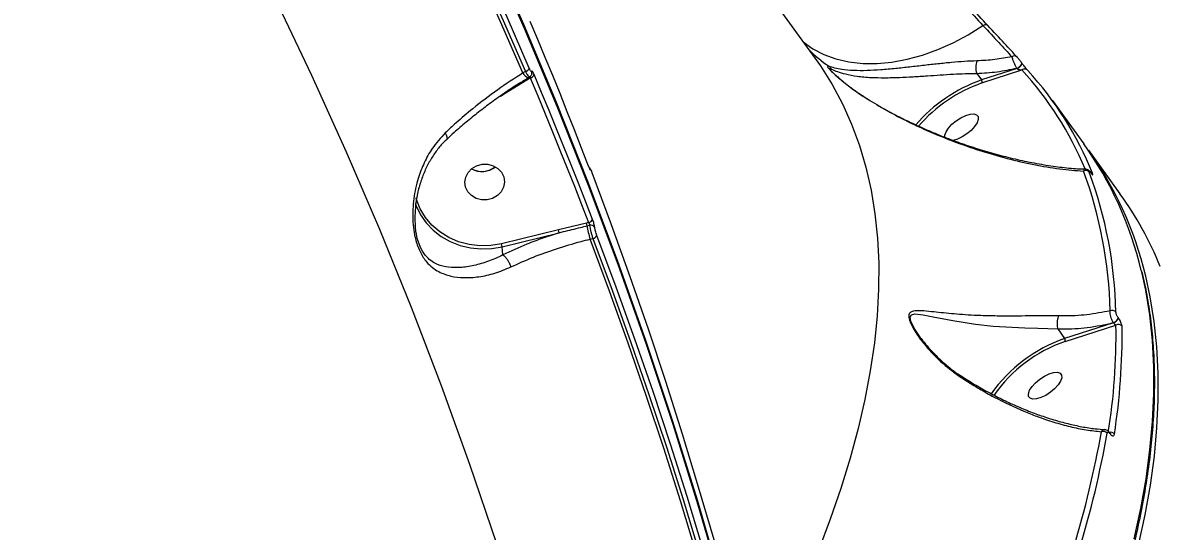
# Model space of a CAD drawing. Header units: millimetres. Extents: x -6028 to 5958, y -6064 to 4137.
# Drawn here: x 1688.6 to 1947, y -379.3 to -263.7 of the extents above; entities that cross this region are included whole.
import ezdxf

# ---------------------------------------------------------------- set-up
doc = ezdxf.new("R2010")
doc.units = ezdxf.units.MM
for name, color, linetype in [('DIKOM_ОБЪЕКТ', 7, 'Continuous'), ('DIKOM_РАЗМЕР_ЗОНА', 7, 'Continuous'), ('DIKOM_РАЗМЕР_ОБЪЕКТА', 7, 'Continuous')]:
    doc.layers.add(name, color=color, linetype=linetype)
doc.styles.add('style1', font='arial.ttf', dxfattribs={"width": 0.8})
doc.dimstyles.new('1-50', dxfattribs={"dimtxt": 300, "dimasz": 200, "dimexe": 100, "dimexo": 0, "dimgap": 100, "dimtad": 1, "dimtxsty": 'style1', "dimcen": 200, "dimclrd": 7, "dimclre": 7, "dimclrt": 7, "dimadec": 1, "dimazin": 2, "dimtfac": 1, "dimtmove": 0, "dimatfit": 2, "dimfxl": 0, "dimlwd": 25, "dimlwe": 18, "dimarcsym": 0})

# ---------------------------------------------------------------- blocks, each defined once
blk = doc.blocks.new('*D9')
at = {"layer": 'Defpoints', "color": 0, "transparency": 16777216}
for p in [(-6027.56, 1459.58), (4556.58, 1382.7), (4556.58, -5964.37)]:
    blk.add_point(p, dxfattribs=at)
at = {"layer": 'DIKOM_РАЗМЕР_ЗОНА', "color": 7, "lineweight": 18, "transparency": 16777216}
for p, q in [((-6027.56, 1459.58), (-6027.56, -6064.37)), ((4556.58, 1382.7), (4556.58, -6064.37))]:
    blk.add_line(p, q, dxfattribs=at)
at = {"layer": 'DIKOM_РАЗМЕР_ЗОНА', "color": 7, "lineweight": 25, "transparency": 16777216}
blk.add_line((-5827.56, -5964.37), (4356.58, -5964.37), dxfattribs=at)
at = {"layer": 'DIKOM_РАЗМЕР_ЗОНА', "color": 7, "transparency": 16777216}
for points in [[(-5827.56, -5931.03), (-5827.56, -5997.7), (-6027.56, -5964.37)], [(4356.58, -5931.03), (4356.58, -5997.7), (4556.58, -5964.37)]]:
    blk.add_solid(points, dxfattribs=at)
at = {"layer": 'DIKOM_РАЗМЕР_ЗОНА', "color": 7, "transparency": 16777216, "insert": (157.08, -5711.2), "char_height": 300, "attachment_point": 5, "style": 'style1'}
blk.add_mtext('10600', dxfattribs=at)
blk = doc.blocks.new('*D10')
at = {"layer": 'Defpoints', "color": 0, "transparency": 16777216}
for p in [(1555.59, 4137.49), (5858.35, 4137.49), (1555.59, -4898.38)]:
    blk.add_point(p, dxfattribs=at)
at = {"layer": 'DIKOM_РАЗМЕР_ЗОНА', "color": 7, "lineweight": 18, "transparency": 16777216}
for p, q in [((1555.59, 4137.49), (5958.35, 4137.49)), ((1555.59, -4898.38), (5958.35, -4898.38))]:
    blk.add_line(p, q, dxfattribs=at)
at = {"layer": 'DIKOM_РАЗМЕР_ЗОНА', "color": 7, "lineweight": 25, "transparency": 16777216}
blk.add_line((5858.35, -4698.38), (5858.35, 3937.49), dxfattribs=at)
at = {"layer": 'DIKOM_РАЗМЕР_ЗОНА', "color": 7, "transparency": 16777216}
for points in [[(5825.01, 3937.49), (5891.68, 3937.49), (5858.35, 4137.49)], [(5825.01, -4698.38), (5891.68, -4698.38), (5858.35, -4898.38)]]:
    blk.add_solid(points, dxfattribs=at)
at = {"layer": 'DIKOM_РАЗМЕР_ЗОНА', "color": 7, "transparency": 16777216, "insert": (5605.17, 52.12), "char_height": 300, "attachment_point": 5, "rotation": 90, "style": 'style1'}
blk.add_mtext('9050', dxfattribs=at)
blk = doc.blocks.new('*D11')
at = {"layer": 'Defpoints', "color": 0, "transparency": 16777216}
for p in [(259.43, 2965.58), (1920.55, -3002.33), (4022.59, -3002.33)]:
    blk.add_point(p, dxfattribs=at)
at = {"layer": 'DIKOM_РАЗМЕР_ОБЪЕКТА', "color": 7, "lineweight": 18, "transparency": 16777216}
for p, q in [((259.43, 2965.58), (4122.59, 2965.58)), ((1920.55, -3002.33), (4122.59, -3002.33))]:
    blk.add_line(p, q, dxfattribs=at)
at = {"layer": 'DIKOM_РАЗМЕР_ОБЪЕКТА', "color": 7, "lineweight": 25, "transparency": 16777216}
blk.add_line((4022.59, 2765.58), (4022.59, -2802.33), dxfattribs=at)
at = {"layer": 'DIKOM_РАЗМЕР_ОБЪЕКТА', "color": 7, "transparency": 16777216}
for points in [[(3989.25, 2765.58), (4055.92, 2765.58), (4022.59, 2965.58)], [(3989.25, -2802.33), (4055.92, -2802.33), (4022.59, -3002.33)]]:
    blk.add_solid(points, dxfattribs=at)
at = {"layer": 'DIKOM_РАЗМЕР_ОБЪЕКТА', "color": 7, "transparency": 16777216, "insert": (3769.41, -24.42), "char_height": 300, "attachment_point": 5, "rotation": 90, "style": 'style1'}
blk.add_mtext('6000', dxfattribs=at)
blk = doc.blocks.new('*D12')
at = {"layer": 'Defpoints', "color": 0, "transparency": 16777216}
for p in [(3056.58, 1987.9), (-4027.97, 676.5), (3056.58, -3714.77)]:
    blk.add_point(p, dxfattribs=at)
at = {"layer": 'DIKOM_РАЗМЕР_ОБЪЕКТА', "color": 7, "lineweight": 18, "transparency": 16777216}
for p, q in [((3056.58, 1987.9), (3056.58, -3814.77)), ((-4027.97, 676.5), (-4027.97, -3814.77))]:
    blk.add_line(p, q, dxfattribs=at)
at = {"layer": 'DIKOM_РАЗМЕР_ОБЪЕКТА', "color": 7, "lineweight": 25, "transparency": 16777216}
blk.add_line((-3827.97, -3714.77), (2856.58, -3714.77), dxfattribs=at)
at = {"layer": 'DIKOM_РАЗМЕР_ОБЪЕКТА', "color": 7, "transparency": 16777216}
for points in [[(-3827.97, -3681.44), (-3827.97, -3748.11), (-4027.97, -3714.77)], [(2856.58, -3681.44), (2856.58, -3748.11), (3056.58, -3714.77)]]:
    blk.add_solid(points, dxfattribs=at)
at = {"layer": 'DIKOM_РАЗМЕР_ОБЪЕКТА', "color": 7, "transparency": 16777216, "insert": (20, -3461.6), "char_height": 300, "attachment_point": 5, "style": 'style1'}
blk.add_mtext('7100', dxfattribs=at)

msp = doc.modelspace()

# ---------------------------------------------------------------- linework, layer by layer
at = {"layer": 'DIKOM_ОБЪЕКТ', "color": 7, "linetype": 'Continuous', "lineweight": 15}
for p, q in [((1694.213, -31.435), (1868.642, -271.846)), ((1915.545, -272.802), (1915.53, -272.785)), ((1915.545, -272.802), (1915.595, -272.871)), ((1798.232, -279.715), (1803.771, -276.305)), ((1802.803, -274.782), (1802.238, -275.125)), ((1803.452, -276.215), (1803.44, -276.222)), ((1803.803, -276.002), (1803.452, -276.215)), ((1803.771, -276.305), (1803.885, -276.236)), ((1905.331, -275.219), (1906.417, -276.716)), ((1914.495, -274.088), (1906.417, -276.716)), ((1906.537, -277.397), (1915.623, -274.442)), ((1914.445, -274.019), (1914.495, -274.088)), ((1797.158, -280.367), (1798.232, -279.715)), ((1879.534, -280.395), (1880.637, -281.085)), ((1922.48, -281.342), (1929.651, -291.226)), ((1930.714, -292.69), (1937.885, -302.574)), ((1817.441, -296.853), (1817.513, -297.005)), ((1931.164, -297.699), (1931.228, -297.788)), ((1816.681, -309.258), (1810.354, -310.774)), ((1817.175, -309.137), (1816.681, -309.258)), ((1816.817, -309.865), (1817.387, -309.725)), ((1810.354, -310.774), (1797.41, -313.955)), ((1797.551, -314.603), (1810.495, -311.421)), ((1797.698, -316.447), (1797.551, -314.603)), ((1817.495, -312.898), (1818.136, -312.74)), ((1923.732, -333.284), (1923.735, -333.29)), ((1923.735, -333.29), (1925.305, -335.454)), ((1936.391, -331.882), (1925.305, -335.454)), ((1925.426, -336.135), (1936.969, -332.416)), ((1936.373, -331.858), (1936.391, -331.882)), ((1937.531, -330.784), (1937.514, -330.76)), ((1892.496, -335.142), (1892.35, -334.924)), ((1935.556, -356.869), (1935.611, -356.944)), ((1935.589, -357.052), (1935.644, -357.127))]:
    msp.add_line(p, q, dxfattribs=at)
at = {"layer": 'DIKOM_ОБЪЕКТ', "color": 7, "linetype": 'Continuous', "lineweight": 15, "flags": 128}
for points in [[(1679.132, -141.592), (1689.673, -157.781), (1699.892, -174.143), (1709.784, -190.673), (1719.348, -207.365), (1728.579, -224.215), (1737.475, -241.216), (1746.034, -258.363), (1754.252, -275.651), (1762.126, -293.074), (1769.655, -310.628), (1776.836, -328.305), (1783.666, -346.101), (1790.144, -364.01), (1796.267, -382.026), (1802.034, -400.143), (1807.442, -418.356), (1812.489, -436.659), (1817.175, -455.046), (1821.498, -473.51)], [(1803.702, -274.041), (1798.65, -262.421), (1793.45, -250.857), (1788.105, -239.35), (1782.614, -227.901), (1776.978, -216.511), (1771.199, -205.184), (1765.276, -193.918), (1759.211, -182.718)], [(1802.238, -275.125), (1797.181, -263.492), (1791.976, -251.914), (1786.625, -240.393), (1781.128, -228.93), (1775.486, -217.527), (1769.699, -206.187), (1763.768, -194.909), (1757.695, -183.695)], [(1758.348, -183.535), (1764.408, -194.726), (1770.326, -205.982), (1776.101, -217.301), (1781.732, -228.68), (1787.218, -240.12), (1792.559, -251.618), (1797.754, -263.173), (1802.803, -274.782)], [(1871.978, -502.929), (1868.767, -484.081), (1865.195, -465.291), (1861.263, -446.566), (1856.972, -427.911), (1852.322, -409.331), (1847.317, -390.833), (1841.957, -372.422), (1836.243, -354.103), (1830.178, -335.883), (1823.763, -317.766), (1817.001, -299.758), (1809.893, -281.864), (1802.442, -264.09), (1794.649, -246.442)], [(1794.716, -247.281), (1802.509, -264.93), (1809.96, -282.703), (1817.068, -300.597), (1823.831, -318.605), (1830.245, -336.722), (1836.31, -354.943), (1842.024, -373.261), (1847.384, -391.673), (1852.39, -410.171), (1857.039, -428.75), (1861.33, -447.405), (1865.262, -466.13), (1868.834, -484.92), (1872.045, -503.768)], [(1803.812, -263.323), (1805.538, -267.416), (1807.247, -271.516), (1808.937, -275.623), (1810.609, -279.736), (1812.262, -283.856), (1813.897, -287.981), (1815.514, -292.113), (1817.113, -296.251)], [(1865.915, -268.087), (1868.102, -269.621), (1870.617, -270.92), (1873.363, -271.912), (1876.312, -272.586), (1879.434, -272.937), (1882.7, -272.96), (1886.076, -272.655), (1889.529, -272.025), (1893.025, -271.078), (1896.531, -269.821), (1900.01, -268.267), (1903.429, -266.432), (1906.755, -264.334)], [(1906.755, -264.334), (1906.911, -264.237), (1907.073, -264.165), (1907.235, -264.12), (1907.392, -264.105), (1907.537, -264.12), (1907.666, -264.163), (1907.774, -264.235), (1907.858, -264.331)], [(1868.642, -271.846), (1869.824, -273.526), (1872.477, -277.736), (1874.839, -282.149), (1876.908, -286.762), (1878.681, -291.569), (1880.157, -296.566), (1881.335, -301.749), (1882.214, -307.113), (1882.792, -312.653), (1883.07, -318.363), (1883.046, -324.239), (1882.721, -330.275), (1882.096, -336.466), (1881.17, -342.805), (1879.945, -349.286), (1878.422, -355.904), (1876.602, -362.653), (1874.487, -369.526), (1872.079, -376.517), (1869.38, -383.619)], [(1914.445, -274.019), (1914.68, -273.922), (1914.919, -273.781), (1915.144, -273.609), (1915.336, -273.419), (1915.479, -273.227), (1915.563, -273.048), (1915.581, -272.897), (1915.545, -272.802)], [(1914.495, -274.088), (1914.73, -273.991), (1914.969, -273.85), (1915.194, -273.678), (1915.386, -273.488), (1915.529, -273.296), (1915.613, -273.117), (1915.63, -272.966), (1915.595, -272.871)], [(1803.885, -276.236), (1805.61, -280.326), (1807.317, -284.423), (1809.006, -288.526), (1810.676, -292.636), (1812.328, -296.752), (1813.962, -300.874), (1815.578, -305.002), (1817.175, -309.137)], [(1818.087, -308.422), (1816.488, -304.284), (1814.871, -300.152), (1813.236, -296.027), (1811.582, -291.907), (1809.91, -287.794), (1808.22, -283.688), (1806.512, -279.587), (1804.785, -275.494)], [(1879.516, -280.367), (1879.501, -280.363), (1879.46, -280.363)], [(1879.543, -280.381), (1879.536, -280.375), (1879.516, -280.367)], [(1898.097, -289.747), (1898.102, -289.287), (1898.372, -288.517), (1898.926, -287.663), (1899.721, -286.793), (1900.691, -285.979), (1901.759, -285.286), (1902.838, -284.771), (1903.841, -284.475)], [(1903.841, -284.475), (1904.685, -284.422), (1905.303, -284.617), (1905.645, -285.044), (1905.683, -285.667), (1905.414, -286.437), (1904.86, -287.292), (1904.065, -288.161), (1903.094, -288.975), (1902.026, -289.668), (1900.947, -290.183), (1899.984, -290.472)], [(1791.743, -296.195), (1792.977, -295.866), (1794.257, -295.864), (1795.48, -296.191), (1796.547, -296.818), (1797.371, -297.697), (1797.886, -298.754), (1798.05, -299.905), (1797.85, -301.057), (1797.302, -302.115), (1796.45, -302.995), (1795.363, -303.625), (1794.13, -303.954), (1792.85, -303.956), (1791.627, -303.63), (1790.56, -303.002), (1789.736, -302.124), (1789.221, -301.066), (1789.056, -299.915), (1789.257, -298.764), (1789.805, -297.705), (1790.657, -296.825), (1791.743, -296.195)], [(1796.002, -296.449), (1795.931, -296.506), (1794.844, -297.136)], [(1817.907, -297.76), (1822.31, -309.543), (1826.565, -321.372), (1830.67, -333.246), (1834.626, -345.164), (1838.431, -357.125), (1842.085, -369.126), (1845.589, -381.166), (1848.94, -393.244)], [(1931.141, -297.657), (1931.148, -297.667), (1931.164, -297.699)], [(1931.205, -297.746), (1931.212, -297.756), (1931.228, -297.788)], [(1777.798, -304.717), (1778.026, -305.341), (1779.003, -307.347), (1780.297, -309.197), (1781.878, -310.849), (1783.713, -312.269), (1785.762, -313.425), (1787.98, -314.293), (1790.319, -314.853), (1792.729, -315.094), (1795.157, -315.01), (1797.551, -314.603)], [(1797.41, -313.955), (1794.959, -314.362), (1792.474, -314.42), (1790.015, -314.128), (1787.641, -313.492), (1785.41, -312.528), (1783.376, -311.259), (1781.588, -309.716), (1780.088, -307.936), (1778.914, -305.962), (1778.094, -303.842), (1777.994, -303.48)], [(1850.082, -407.513), (1846.73, -395.435), (1843.227, -383.395), (1839.572, -371.394), (1835.767, -359.434), (1831.811, -347.515), (1827.706, -335.641), (1823.452, -323.812), (1819.048, -312.03)], [(1848.559, -408.5), (1845.205, -396.407), (1841.7, -384.351), (1838.042, -372.335), (1834.233, -360.36), (1830.274, -348.427), (1826.164, -336.538), (1821.904, -324.694), (1817.495, -312.898)], [(1818.136, -312.74), (1822.536, -324.512), (1826.787, -336.332), (1830.889, -348.196), (1834.841, -360.105), (1838.643, -372.055), (1842.295, -384.046), (1845.795, -396.077), (1849.144, -408.144)], [(1942.717, -320.015), (1943.683, -324.496), (1944.589, -330.116), (1945.195, -335.91), (1945.502, -341.874), (1945.51, -348.004), (1945.218, -354.294), (1944.626, -360.738), (1943.736, -367.331), (1942.547, -374.068), (1941.061, -380.943)], [(1942.123, -382.407), (1943.609, -375.532), (1944.798, -368.795), (1945.689, -362.202), (1946.28, -355.758), (1946.572, -349.468), (1946.565, -343.339), (1946.258, -337.374), (1945.651, -331.58), (1944.746, -325.96), (1943.743, -321.331)], [(1892.35, -334.924), (1891.155, -333.135), (1890.404, -331.543), (1890.257, -330.619), (1890.545, -330.082), (1891.289, -329.869), (1893.156, -330.053), (1895.417, -330.509), (1899.879, -331.403), (1905.057, -332.198), (1909.061, -332.621), (1913.418, -332.92), (1916.297, -333.047), (1919.26, -333.141), (1923.731, -333.284), (1923.732, -333.284), (1923.732, -333.284)], [(1922.817, -343.184), (1923.662, -343.132), (1924.28, -343.326), (1924.622, -343.753), (1924.66, -344.376), (1924.391, -345.146), (1923.837, -346.001), (1923.042, -346.87), (1922.071, -347.684), (1921.003, -348.377), (1919.924, -348.892), (1918.922, -349.188), (1918.077, -349.241), (1917.459, -349.046), (1917.117, -348.62), (1917.079, -347.996), (1917.348, -347.226), (1917.903, -346.372), (1918.697, -345.502), (1919.668, -344.688), (1920.736, -343.995), (1921.815, -343.48), (1922.817, -343.184)]]:
    msp.add_lwpolyline(points, dxfattribs=at)
at = {"layer": 'DIKOM_ОБЪЕКТ', "color": 7, "linetype": 'Continuous', "lineweight": 15}
for centre, radius, start, end in [((1890.222, -246.412), 32.854, 225.46436, 236.04339), ((1913.872, -272.155), 0.901, 39.20403, 127.36972), ((1870.701, -275.164), 1.902, 28.23325, 52.04801), ((1909.329, -273.872), 4.219, 159.29825, 198.61548), ((1804.303, -274.069), 2.319, 207.10605, 248.17199), ((1802.533, -273.539), 1.272, 282.23802, 336.76507), ((1802.902, -276.902), 1.055, 34.50242, 47.87313), ((1803.623, -275.001), 1.262, 281.96643, 337.02255), ((1803.386, -275.106), 0.925, 347.44952, 21.54997), ((1916.224, -275.155), 0.932, 38.7966, 130.11949), ((1858.753, -326.472), 77.08, 22.53873, 42.45532), ((1859.886, -326.769), 77.337, 21.9312, 42.45017), ((1918.272, -310.152), 35.476, 109.52215, 139.05329), ((1918.038, -309.83), 34.412, 109.52525, 138.92706), ((1905.816, -277.173), 0.755, 342.77094, 37.29355), ((1863.097, -338.79), 81.803, 13.2681, 35.55194), ((1865.126, -339.824), 80.763, 13.23715, 36.34439), ((1792.975, -292.683), 4.831, 240.34814, 308.79871), ((1792.974, -292.652), 4.858, 240.53997, 292.64269), ((1930.128, -298.271), 1.002, 38.92373, 121.37523), ((1838.218, -331.223), 97.442, 1.21037, 20.30127), ((1839.317, -331.524), 97.657, 1.21028, 20.30117), ((1930.903, -298.425), 0.903, 36.76372, 80.30221), ((1874.711, -348.303), 77.987, 21.9779, 35.89939), ((1811.735, -310.684), 5.147, 9.15421, 16.07787), ((1842.234, -305.769), 25.745, 189.15494, 196.07502), ((1816.964, -307.93), 1.225, 279.90497, 336.31009), ((1817.672, -310.7), 1.016, 27.83785, 106.30101), ((1806.024, -312.051), 4.514, 8.01364, 16.43044), ((1817.925, -311.528), 1.231, 279.88837, 335.91872), ((1793.072, -315.234), 4.523, 8.02122, 16.42231), ((1936.11, -330.136), 1.08, 38.68794, 115.92339), ((1795.309, -334.627), 141.677, 350.96243, 0.89444), ((1935.947, -330.273), 1.641, 285.05757, 342.75121), ((1935.964, -330.297), 1.641, 285.05103, 342.75774), ((1796.343, -334.899), 142.021, 350.96269, 0.89428), ((1937.5, -333.362), 1.086, 38.74506, 119.31692), ((1936.603, -367.784), 34.248, 109.26147, 144.81452), ((1936.125, -367.138), 32.798, 109.03959, 145.1386), ((1934.079, -357.706), 1.14, 38.19377, 111.33092), ((1708.834, -316.747), 228.344, 336.35852, 349.93744), ((1709.655, -317.018), 228.84, 336.35821, 349.93764), ((1935.714, -357.899), 1.126, 37.92889, 101.73577), ((1935.357, -356.999), 0.238, 347.22418, 31.47054), ((1935.415, -357.075), 0.235, 346.99285, 34.49614)]:
    msp.add_arc(centre, radius, start, end, dxfattribs=at)
for points, knots in [([(1898.325, -255.134), (1899.815, -256.773), (1902.831, -260.09), (1905.436, -262.908), (1906.755, -264.334)], [0, 0, 0, 0, 0.4941626, 1, 1, 1, 1]), ([(1907.858, -264.331), (1906.544, -262.911), (1903.885, -260.037), (1900.805, -256.653), (1899.247, -254.94)], [0, 0, 0, 0, 0.4941669, 1, 1, 1, 1]), ([(1906.755, -264.334), (1908, -265.678), (1910.523, -268.401), (1912.383, -270.418), (1913.325, -271.438)], [0, 0, 0, 0, 0.493813, 1, 1, 1, 1]), ([(1914.571, -271.585), (1913.633, -270.569), (1911.735, -268.513), (1909.161, -265.737), (1907.858, -264.331)], [0, 0, 0, 0, 0.4938698, 1, 1, 1, 1]), ([(1871.871, -273.663), (1871.693, -273.619), (1871.384, -273.541), (1871.47, -273.818), (1872.097, -274.518), (1873.319, -275.677), (1874.966, -277.089), (1877.034, -278.716), (1878.596, -279.777), (1879.46, -280.363)], [0, 0, 0, 0, 0.1491208, 0.2596384, 0.3716673, 0.4987915, 0.6508209, 0.8069615, 1, 1, 1, 1]), ([(1905.382, -272.38), (1904.452, -272.419), (1902.59, -272.496), (1899.597, -272.744), (1896.538, -273.053), (1893.335, -273.415), (1890.107, -273.789), (1886.76, -274.156), (1883.506, -274.447), (1880.258, -274.627), (1877.262, -274.606), (1874.847, -274.387), (1872.993, -274.002), (1872.245, -273.776), (1871.871, -273.663)], [0, 0, 0, 0, 0.06760566, 0.13524364, 0.20568777, 0.27616602, 0.35556082, 0.43499579, 0.5267509, 0.61855191, 0.72588131, 0.83324897, 0.91667875, 1, 1, 1, 1]), ([(1913.325, -271.438), (1912.05, -271.682), (1909.485, -272.172), (1906.755, -272.311), (1905.382, -272.38)], [0, 0, 0, 0, 0.4974059, 1, 1, 1, 1]), ([(1913.325, -271.438), (1913.354, -271.593), (1913.41, -271.901), (1913.65, -272.551), (1913.968, -273.228), (1914.252, -273.727), (1914.407, -273.962), (1914.445, -274.019)], [0, 0, 0, 0, 0.2415785, 0.483425, 0.716424, 0.9306609, 1, 1, 1, 1]), ([(1915.53, -272.785), (1915.496, -272.737), (1915.406, -272.615), (1915.229, -272.383), (1915, -272.09), (1914.758, -271.795), (1914.634, -271.656), (1914.571, -271.585)], [0, 0, 0, 0, 0.1010698, 0.2613272, 0.4606955, 0.7265577, 1, 1, 1, 1]), ([(1916.95, -274.571), (1916.865, -274.475), (1916.704, -274.293), (1916.369, -273.884), (1916.049, -273.478), (1915.782, -273.129), (1915.641, -272.937), (1915.58, -272.854)], [0, 0, 0, 0, 0.2791755, 0.5294203, 0.7216203, 0.8794372, 1, 1, 1, 1]), ([(1802.238, -275.125), (1800.321, -276.37), (1796.432, -278.895), (1791.348, -282.799), (1787.403, -286.133), (1785.403, -287.997), (1784.587, -288.758)], [0, 0, 0, 0, 0.3072581, 0.6233181, 0.8463533, 1, 1, 1, 1]), ([(1803.455, -276.245), (1802.706, -276.702), (1800.929, -277.789), (1798.142, -279.65), (1795.12, -281.788), (1792.166, -284.021), (1789.318, -286.322), (1786.922, -288.367), (1785.544, -289.651), (1785.021, -290.139)], [0, 0, 0, 0, 0.1147893, 0.2724833, 0.4307695, 0.5890991, 0.7469392, 0.9039112, 1, 1, 1, 1]), ([(1802.803, -274.782), (1802.83, -274.834), (1802.98, -275.109), (1803.248, -275.544), (1803.545, -275.909), (1803.733, -276.057), (1803.776, -275.992), (1803.787, -275.976)], [0, 0, 0, 0, 0.0647578, 0.3480632, 0.6267394, 0.9040091, 1, 1, 1, 1]), ([(1804.246, -274.766), (1804.23, -274.799), (1804.199, -274.865), (1804.081, -274.763), (1803.926, -274.522), (1803.791, -274.247), (1803.716, -274.073), (1803.702, -274.041)], [0, 0, 0, 0, 0.2340647, 0.4680236, 0.7039621, 0.944871, 1, 1, 1, 1]), ([(1804.281, -275.304), (1804.279, -275.326), (1804.267, -275.451), (1804.135, -275.699), (1803.959, -275.922), (1803.82, -275.982), (1803.795, -275.993)], [0, 0, 0, 0, 0.0881394, 0.5045082, 0.9104835, 1, 1, 1, 1]), ([(1803.864, -275.89), (1803.865, -275.887), (1803.87, -275.877), (1803.876, -275.928), (1803.882, -276.034), (1803.884, -276.15), (1803.885, -276.222), (1803.885, -276.236)], [0, 0, 0, 0, 0.08659373, 0.35023591, 0.6305509, 0.92962861, 1, 1, 1, 1]), ([(1804.785, -275.494), (1804.771, -275.461), (1804.696, -275.286), (1804.562, -275.011), (1804.409, -274.769), (1804.293, -274.666), (1804.262, -274.733), (1804.246, -274.766)], [0, 0, 0, 0, 0.0557971, 0.296804, 0.5327272, 0.7662725, 1, 1, 1, 1]), ([(1871.937, -274.284), (1871.93, -274.276), (1871.813, -274.125), (1871.83, -274.02), (1872.176, -274.174), (1872.377, -274.264)], [0, 0, 0, 0, 0.0244181, 0.431093, 1, 1, 1, 1]), ([(1871.939, -274.285), (1871.945, -274.293), (1871.959, -274.312), (1872.153, -274.528), (1872.539, -274.914), (1873.155, -275.493), (1874.02, -276.26), (1875.183, -277.237), (1876.797, -278.489), (1878.277, -279.575), (1879.303, -280.211), (1879.526, -280.349)], [0, 0, 0, 0, 0.0385305, 0.0997971, 0.1751688, 0.2701627, 0.3830773, 0.5177384, 0.690268, 0.9326687, 1, 1, 1, 1]), ([(1872.377, -274.264), (1872.798, -274.45), (1873.646, -274.825), (1875.605, -275.425), (1878.113, -275.9), (1881.127, -276.164), (1884.378, -276.225), (1887.575, -276.145), (1890.862, -275.975), (1893.984, -275.773), (1897.088, -275.563), (1899.972, -275.388), (1902.764, -275.255), (1904.468, -275.231), (1905.331, -275.219)], [0, 0, 0, 0, 0.0859458, 0.1732952, 0.2815804, 0.3919088, 0.48369, 0.5771628, 0.6555651, 0.735492, 0.8041132, 0.874191, 0.9363599, 1, 1, 1, 1]), ([(1905.331, -275.219), (1906.894, -275.131), (1910.04, -274.954), (1912.97, -274.332), (1914.445, -274.019)], [0, 0, 0, 0, 0.4968597, 1, 1, 1, 1]), ([(1914.495, -274.088), (1914.509, -274.105), (1914.532, -274.133), (1914.593, -274.185), (1914.657, -274.225), (1914.786, -274.293), (1914.995, -274.368), (1915.301, -274.432), (1915.509, -274.438), (1915.623, -274.442)], [0, 0, 0, 0, 0.04478276, 0.07419957, 0.15351121, 0.1941043, 0.37903019, 0.66131076, 1, 1, 1, 1]), ([(1879.46, -280.363), (1880.867, -281.248), (1883.684, -283.019), (1887.959, -285.319), (1892.241, -287.41), (1897.268, -289.605), (1902.94, -291.768), (1909.223, -293.773), (1915.357, -295.368), (1920.324, -296.344), (1925.101, -297.062), (1927.815, -297.275), (1929.606, -297.415)], [0, 0, 0, 0, 0.0776027, 0.155264, 0.2354684, 0.3156961, 0.4385186, 0.5613736, 0.6872837, 0.8132002, 0.8767618, 1, 1, 1, 1]), ([(1882.471, -282.211), (1883.313, -282.7), (1885.213, -283.805), (1888.265, -285.384), (1891.731, -287.045), (1895.489, -288.695), (1899.453, -290.269), (1903.541, -291.721), (1907.698, -293.024), (1911.944, -294.181), (1916.273, -295.186), (1920.585, -296.003), (1924.764, -296.58), (1927.933, -296.896), (1929.644, -296.939), (1930.092, -296.95)], [0, 0, 0, 0, 0.0488163, 0.1101354, 0.1770368, 0.2510932, 0.3312037, 0.4132094, 0.4985764, 0.5875275, 0.6805169, 0.777232, 0.8726228, 0.9666404, 1, 1, 1, 1]), ([(1784.587, -288.758), (1783.559, -289.886), (1781.686, -291.941), (1779.756, -295.505), (1778.299, -299.313), (1777.356, -303.629), (1777.142, -307.632), (1777.419, -310.819), (1777.926, -313.399), (1778.884, -315.98), (1780.234, -318.005), (1781.68, -319.382), (1783.48, -320.533), (1785.83, -321.371), (1788.854, -321.725), (1792.204, -321.512), (1795.787, -320.752), (1798.274, -319.712), (1799.485, -319.206)], [0, 0, 0, 0, 0.0785486, 0.1430585, 0.2076021, 0.2872151, 0.3665497, 0.4057524, 0.4448521, 0.4974427, 0.5496907, 0.5922707, 0.6349365, 0.7072958, 0.7797292, 0.8544841, 0.92914, 1, 1, 1, 1]), ([(1784.991, -290.11), (1785.031, -290.057), (1785.121, -289.937), (1785.021, -289.523), (1784.819, -289.122), (1784.653, -288.857), (1784.61, -288.792), (1784.587, -288.758)], [0, 0, 0, 0, 0.25574542, 0.57688299, 0.89805339, 0.94594857, 1, 1, 1, 1]), ([(1785.031, -290.15), (1784.727, -290.427), (1783.818, -291.257), (1782.511, -292.9), (1781.096, -295.058), (1779.89, -297.47), (1778.914, -300.077), (1778.231, -302.68), (1777.838, -305.169), (1777.709, -307.341), (1777.706, -308.837), (1777.792, -309.561), (1777.806, -309.674)], [0, 0, 0, 0, 0.05851786, 0.17505616, 0.29714445, 0.42422126, 0.55528041, 0.68874767, 0.79981997, 0.90187695, 0.98469288, 1, 1, 1, 1]), ([(1817.113, -296.251), (1817.123, -296.276), (1817.187, -296.443), (1817.301, -296.72), (1817.423, -296.975), (1817.504, -297.092), (1817.51, -297.034), (1817.513, -297.005)], [0, 0, 0, 0, 0.0426655, 0.2824494, 0.5215919, 0.7607499, 1, 1, 1, 1]), ([(1817.133, -296.288), (1817.161, -296.359), (1817.23, -296.539), (1817.303, -296.701), (1817.35, -296.795), (1817.351, -296.796), (1817.351, -296.797)], [0, 0, 0, 0, 0.2566003, 0.6465638, 0.888835, 1, 1, 1, 1]), ([(1817.219, -296.507), (1817.246, -296.527), (1817.323, -296.584), (1817.412, -296.695), (1817.505, -296.832), (1817.62, -297.051), (1817.749, -297.339), (1817.866, -297.649), (1817.901, -297.742)], [0, 0, 0, 0, 0.05562, 0.1602738, 0.2657804, 0.4395422, 0.8338278, 1, 1, 1, 1]), ([(1817.513, -297.005), (1817.516, -296.976), (1817.522, -296.918), (1817.6, -297.036), (1817.721, -297.292), (1817.834, -297.568), (1817.897, -297.735), (1817.907, -297.76)], [0, 0, 0, 0, 0.2393853, 0.4786511, 0.7179274, 0.9577109, 1, 1, 1, 1]), ([(1930.092, -296.956), (1930.036, -296.953), (1929.855, -296.941), (1929.698, -297.133), (1929.627, -297.35), (1929.606, -297.415)], [0, 0, 0, 0, 0.2361579, 0.7723834, 1, 1, 1, 1]), ([(1930.093, -296.948), (1930.136, -296.948), (1930.267, -296.946), (1930.467, -297.02), (1930.671, -297.138), (1930.856, -297.301), (1930.995, -297.457), (1931.108, -297.616), (1931.143, -297.664)], [0, 0, 0, 0, 0.08598451, 0.26298104, 0.42735019, 0.59854821, 0.87745259, 1, 1, 1, 1]), ([(1930.908, -297.641), (1930.876, -297.541), (1930.829, -297.396), (1930.883, -297.382), (1930.961, -297.446), (1931.059, -297.558), (1931.131, -297.655), (1931.164, -297.699)], [0, 0, 0, 0, 0.429986, 0.6258003, 0.7881562, 0.9052949, 1, 1, 1, 1]), ([(1931.225, -297.771), (1931.245, -297.799), (1931.309, -297.886), (1931.378, -297.97), (1931.423, -298.015), (1931.415, -298.008), (1931.413, -298.007)], [0, 0, 0, 0, 0.1849513, 0.5719925, 0.919559, 1, 1, 1, 1]), ([(1931.228, -297.788), (1931.279, -297.856), (1931.392, -298.008), (1931.547, -298.184), (1931.673, -298.288), (1931.748, -298.26), (1931.704, -298.078), (1931.634, -297.904), (1931.626, -297.884)], [0, 0, 0, 0, 0.09338455, 0.2087641, 0.37209065, 0.5793282, 0.9536383, 1, 1, 1, 1]), ([(1797.7, -316.45), (1797.699, -316.45), (1796.591, -317.049), (1794.318, -317.987), (1791.063, -318.96), (1788.049, -319.406), (1785.312, -319.363), (1783.215, -318.865), (1781.589, -318.014), (1780.312, -316.945), (1779.1, -315.244), (1778.278, -312.976), (1777.895, -311.053), (1777.83, -310.027), (1777.808, -309.673)], [0, 0, 0, 0, 0.0000525, 0.119019, 0.2435545, 0.3716268, 0.4910916, 0.6131795, 0.680877, 0.7500666, 0.8306668, 0.9106835, 0.9691986, 1, 1, 1, 1]), ([(1810.495, -311.421), (1810.817, -311.339), (1812.43, -310.929), (1814.542, -310.423), (1816.325, -309.985), (1816.817, -309.865)], [0, 0, 0, 0, 0.1533108, 0.766579, 1, 1, 1, 1]), ([(1817.175, -309.137), (1817.202, -309.185), (1817.257, -309.281), (1817.324, -309.442), (1817.371, -309.591), (1817.386, -309.681), (1817.387, -309.719), (1817.387, -309.725)], [0, 0, 0, 0, 0.24437274, 0.48594435, 0.72484693, 0.96179583, 1, 1, 1, 1]), ([(1817.387, -309.725), (1817.39, -309.751), (1817.411, -309.937), (1817.488, -310.385), (1817.662, -311.144), (1817.887, -311.975), (1818.053, -312.485), (1818.136, -312.74)], [0, 0, 0, 0, 0.0388406, 0.2783628, 0.5186237, 0.7594166, 1, 1, 1, 1]), ([(1818.57, -310.225), (1818.569, -310.21), (1818.557, -310.097), (1818.512, -309.828), (1818.401, -309.374), (1818.253, -308.877), (1818.142, -308.574), (1818.087, -308.422)], [0, 0, 0, 0, 0.0385976, 0.2780838, 0.5183643, 0.7592351, 1, 1, 1, 1]), ([(1810.495, -311.421), (1809.257, -311.826), (1806.772, -312.638), (1802.432, -314.281), (1799.497, -315.624), (1797.698, -316.447)], [0, 0, 0, 0, 0.27746668, 0.55729822, 1, 1, 1, 1]), ([(1819.048, -312.03), (1818.993, -311.878), (1818.883, -311.574), (1818.738, -311.078), (1818.628, -310.623), (1818.583, -310.353), (1818.572, -310.241), (1818.57, -310.225)], [0, 0, 0, 0, 0.2406506, 0.4814392, 0.7216593, 0.9611827, 1, 1, 1, 1]), ([(1799.485, -319.206), (1801.183, -318.438), (1804.516, -316.93), (1809.92, -314.997), (1814.265, -313.698), (1816.816, -313.066), (1817.495, -312.898)], [0, 0, 0, 0, 0.3028906, 0.59446, 0.8920287, 1, 1, 1, 1]), ([(1797.698, -316.447), (1797.698, -316.448), (1797.699, -316.449), (1797.7, -316.449), (1797.7, -316.45)], [0, 0, 0, 0, 0.6838811, 1, 1, 1, 1]), ([(1797.7, -316.45), (1797.842, -316.548), (1798.126, -316.743), (1798.59, -317.318), (1799.019, -318.023), (1799.294, -318.64), (1799.432, -319.031), (1799.472, -319.165), (1799.485, -319.206)], [0, 0, 0, 0, 0.2204915, 0.4409814, 0.6614627, 0.8819446, 0.9635632, 1, 1, 1, 1]), ([(1942.815, -320.32), (1943.036, -321.209), (1943.68, -323.796), (1944.456, -328.257), (1945.16, -333.687), (1945.583, -339.279), (1945.741, -345.019), (1945.629, -350.905), (1945.248, -356.932), (1944.599, -363.095), (1943.681, -369.389), (1942.497, -375.81), (1941.046, -382.352), (1939.33, -389.01), (1937.35, -395.78), (1935.108, -402.656), (1932.606, -409.633), (1929.846, -416.706), (1926.829, -423.869), (1923.559, -431.117), (1920.037, -438.444), (1916.267, -445.846), (1912.251, -453.316), (1907.993, -460.849), (1903.495, -468.44), (1898.762, -476.082), (1893.795, -483.771), (1888.603, -491.499), (1883.177, -499.263), (1878.17, -506.209), (1874.881, -510.574), (1873.555, -512.332)], [0, 0, 0, 0, 0.0185204, 0.0538819, 0.0892645, 0.1246669, 0.1600878, 0.1955246, 0.2309749, 0.2664367, 0.3019072, 0.3373847, 0.3728674, 0.4083535, 0.4438419, 0.4793315, 0.5148212, 0.5503107, 0.585799, 0.621286, 0.6567714, 0.6922553, 0.7277373, 0.7632175, 0.7986956, 0.8341722, 0.8696469, 0.9051197, 0.940591, 0.9760606, 1, 1, 1, 1]), ([(1923.955, -330.316), (1922.418, -330.308), (1919.923, -330.294), (1916.279, -330.349), (1912.776, -330.377), (1908.841, -330.354), (1904.203, -330.198), (1899.466, -329.857), (1895.574, -329.415), (1892.745, -329.134), (1891.102, -329.12), (1890.165, -329.506), (1889.837, -330.184), (1890.013, -331.347), (1890.831, -333.119), (1892.265, -335.312), (1894.535, -338.129), (1897.619, -341.282), (1900.384, -343.281), (1901.779, -344.29)], [0, 0, 0, 0, 0.0742573, 0.1205061, 0.1678153, 0.2375793, 0.3094444, 0.405671, 0.5047057, 0.560249, 0.6168546, 0.6484769, 0.6753877, 0.702459, 0.7386867, 0.7871092, 0.8368183, 0.9176544, 1, 1, 1, 1]), ([(1923.955, -330.316), (1923.946, -330.331), (1923.868, -330.463), (1923.736, -330.795), (1923.614, -331.398), (1923.571, -332.073), (1923.607, -332.74), (1923.691, -333.106), (1923.732, -333.284)], [0, 0, 0, 0, 0.02595307, 0.22027631, 0.41789431, 0.61548514, 0.81308284, 1, 1, 1, 1]), ([(1935.638, -329.165), (1933.899, -329.508), (1930.49, -330.182), (1926.478, -330.363), (1924.302, -330.322), (1923.955, -330.316)], [0, 0, 0, 0, 0.4665326, 0.9150073, 1, 1, 1, 1]), ([(1935.638, -329.165), (1935.617, -329.289), (1935.573, -329.557), (1935.636, -330.114), (1935.803, -330.732), (1936.054, -331.345), (1936.266, -331.686), (1936.373, -331.858)], [0, 0, 0, 0, 0.1847718, 0.3987948, 0.601242, 0.7990211, 1, 1, 1, 1]), ([(1937.514, -330.76), (1937.456, -330.675), (1937.34, -330.504), (1937.182, -330.205), (1937.055, -329.908), (1936.972, -329.644), (1936.959, -329.519), (1936.952, -329.461)], [0, 0, 0, 0, 0.1951479, 0.3901058, 0.5932492, 0.8110935, 1, 1, 1, 1]), ([(1923.735, -333.29), (1924.096, -333.293), (1926.375, -333.313), (1930.725, -333.075), (1934.423, -332.278), (1936.373, -331.858)], [0, 0, 0, 0, 0.0814794, 0.5156579, 1, 1, 1, 1]), ([(1936.391, -331.882), (1936.415, -331.914), (1936.447, -331.955), (1936.521, -332.042), (1936.617, -332.142), (1936.748, -332.261), (1936.871, -332.357), (1936.937, -332.397), (1936.969, -332.416)], [0, 0, 0, 0, 0.1271234, 0.1626233, 0.3404077, 0.5454249, 0.7831628, 1, 1, 1, 1]), ([(1938.347, -332.683), (1938.339, -332.597), (1938.322, -332.415), (1938.204, -332.031), (1938.019, -331.598), (1937.787, -331.16), (1937.617, -330.909), (1937.531, -330.784)], [0, 0, 0, 0, 0.1890577, 0.4045155, 0.6068654, 0.8033794, 1, 1, 1, 1]), ([(1892.331, -334.932), (1892.461, -335.118), (1892.979, -335.865), (1894.133, -337.256), (1895.941, -339.23), (1898.209, -341.339), (1900.327, -343.06), (1901.703, -343.914), (1902.111, -344.167)], [0, 0, 0, 0, 0.0531659, 0.2133412, 0.4039522, 0.6488219, 0.8959192, 1, 1, 1, 1]), ([(1925.426, -336.135), (1925.43, -336.125), (1925.44, -336.102), (1925.459, -336.033), (1925.468, -335.915), (1925.444, -335.751), (1925.39, -335.588), (1925.333, -335.498), (1925.305, -335.454)], [0, 0, 0, 0, 0.0536204, 0.141392, 0.3560973, 0.5707992, 0.7853712, 1, 1, 1, 1]), ([(1902.107, -344.197), (1902.088, -344.179), (1902.042, -344.135), (1901.912, -344.197), (1901.811, -344.268), (1901.779, -344.29)], [0, 0, 0, 0, 0.321219, 0.7913191, 1, 1, 1, 1]), ([(1901.779, -344.29), (1902.055, -344.471), (1903.441, -345.381), (1905.951, -346.921), (1910.466, -349.439), (1914.848, -351.513), (1919.343, -353.297), (1922.869, -354.499), (1926.611, -355.522), (1930.243, -356.277), (1932.524, -356.522), (1933.665, -356.644)], [0, 0, 0, 0, 0.0242944, 0.1222472, 0.2202164, 0.4215168, 0.5118889, 0.6322359, 0.752591, 0.8762961, 1, 1, 1, 1]), ([(1902.126, -344.167), (1902.649, -344.509), (1904.176, -345.507), (1906.759, -347.008), (1909.883, -348.69), (1913.083, -350.237), (1916.334, -351.645), (1919.609, -352.893), (1922.873, -353.965), (1926.105, -354.852), (1929.253, -355.529), (1932.049, -355.976), (1933.706, -356.094), (1934.415, -356.145)], [0, 0, 0, 0, 0.045579, 0.1330474, 0.2232834, 0.3164091, 0.4123707, 0.5108993, 0.6114948, 0.7136607, 0.8180281, 0.9221785, 1, 1, 1, 1]), ([(1934.415, -356.152), (1934.286, -356.164), (1934.016, -356.19), (1933.782, -356.436), (1933.681, -356.615), (1933.665, -356.644)], [0, 0, 0, 0, 0.4358496, 0.9097014, 1, 1, 1, 1]), ([(1934.415, -356.168), (1934.474, -356.167), (1934.666, -356.163), (1934.975, -356.308), (1935.299, -356.536), (1935.468, -356.772), (1935.548, -356.883)], [0, 0, 0, 0, 0.12448928, 0.40328757, 0.71675206, 1, 1, 1, 1]), ([(1934.975, -357.001), (1934.999, -356.919), (1935.041, -356.774), (1935.183, -356.725), (1935.34, -356.784), (1935.482, -356.911), (1935.564, -357.019), (1935.589, -357.052)], [0, 0, 0, 0, 0.3025983, 0.5346877, 0.7254742, 0.9170771, 1, 1, 1, 1]), ([(1935.61, -356.941), (1935.625, -356.962), (1935.668, -357.022), (1935.713, -357.069), (1935.746, -357.094), (1935.737, -357.088), (1935.736, -357.088)], [0, 0, 0, 0, 0.21130705, 0.60614871, 0.98302372, 1, 1, 1, 1]), ([(1935.644, -357.127), (1935.682, -357.177), (1935.811, -357.347), (1936.036, -357.545), (1936.287, -357.635), (1936.504, -357.553), (1936.567, -357.33), (1936.601, -357.208)], [0, 0, 0, 0, 0.0796465, 0.2757134, 0.4707985, 0.7105556, 1, 1, 1, 1])]:
    msp.add_open_spline(points, degree=3, knots=knots, dxfattribs=at)

# ---------------------------------------------------------------- dimensions: what is measured, and where the dimension line sits
at = {"layer": 'DIKOM_РАЗМЕР_ЗОНА'}
dim = msp.add_linear_dim(base=(5858.345, 4137.494), p1=(1555.593, -4898.379), p2=(1555.593, 4137.494), angle=90, text='9050', dimstyle='1-50', dxfattribs=at)
dim.commit()
dim.dimension.update_dxf_attribs({"geometry": '*D10', "text_midpoint": (5858.345, 52.12), "dimtype": 160})
dim = msp.add_linear_dim(base=(4556.575, -5964.368), p1=(-6027.562, 1459.576), p2=(4556.575, 1382.704), text='10600', dimstyle='1-50', dxfattribs=at)
dim.commit()
dim.dimension.update_dxf_attribs({"geometry": '*D9', "text_midpoint": (157.08, -5964.368), "dimtype": 160})
at = {"layer": 'DIKOM_РАЗМЕР_ОБЪЕКТА'}
dim = msp.add_linear_dim(base=(4022.586, -3002.33), p1=(259.433, 2965.575), p2=(1920.546, -3002.33), angle=90, text='6000', dimstyle='1-50', dxfattribs=at)
dim.commit()
dim.dimension.update_dxf_attribs({"geometry": '*D11', "text_midpoint": (4022.586, -24.423), "dimtype": 160})
dim = msp.add_linear_dim(base=(3056.575, -3714.774), p1=(-4027.972, 676.501), p2=(3056.575, 1987.897), text='7100', dimstyle='1-50', dxfattribs=at)
dim.commit()
dim.dimension.update_dxf_attribs({"geometry": '*D12', "text_midpoint": (20, -3714.774), "dimtype": 160})

doc.saveas('drawing.dxf')
